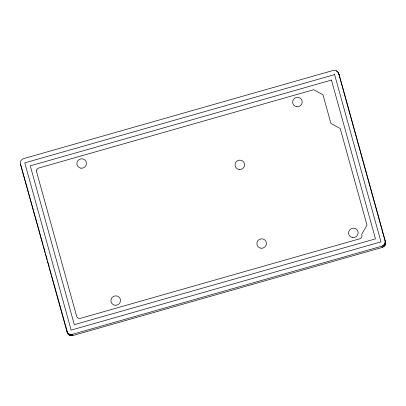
<?xml version="1.0" encoding="UTF-8"?>
<svg xmlns="http://www.w3.org/2000/svg" width="406" height="406" viewBox="0 0 406 406"><rect width="100%" height="100%" fill="white"/><g stroke="black" fill="none" stroke-linecap="round" stroke-linejoin="round"><path stroke-width="0.61" d="M385.132 242.433L385.01 240.717L338.634 73.466C338.036 71.151 335.402 69.771 333.138 70.466L23.604 158.624C21.31 159.233 19.782 161.786 20.457 164.085L66.833 331.337C67.432 333.651 70.065 335.036 72.329 334.336L381.863 246.183L384.254 244.559L385.132 242.433L385.664 243.625L384.781 245.752L382.396 247.376L72.862 335.534C70.03 336.432 67.315 334.082 66.833 331.337M385.664 243.625L385.543 241.915L339.167 74.663L338 72.71M338.183 72.415L339.167 74.663M337.858 71.943L338.386 73.136M336.538 70.837L336.894 71.634M385.01 240.717L385.543 241.915M385.167 241.859L385.7 243.052M385.02 243.001L385.553 244.194M384.832 243.549L385.365 244.747M384.573 244.072L385.106 245.265M384.254 244.559L384.781 245.752M383.868 245.001L384.401 246.193M383.426 245.386L383.959 246.584M382.939 245.721L383.472 246.914M381.863 246.183L382.396 247.376M20.457 164.085L43.163 245.244M72.329 334.336L72.862 335.534M71.172 334.514L71.705 335.706M70.588 334.488L71.116 335.681M70.01 334.387L70.542 335.579M69.456 334.214L69.989 335.407M68.929 333.971L69.462 335.163M68.441 333.661L68.974 334.854M68 333.29L68.533 334.483M67.614 332.864L68.142 334.057M67.817 333.585L51.623 275.765M43.498 246.467L45.193 252.568M45.533 253.791L47.223 259.896M47.563 261.114L49.253 267.219M49.593 268.442L51.288 274.542M36.53 170.18L36.565 171.718L76.678 316.381L77.424 317.649L78.82 318.411L80.322 318.37L359.807 238.769C361.69 238.276 362.502 236.064 361.68 234.374L367.009 225.127L340.218 128.509L330.915 123.429L322.973 94.786L313.671 89.706L38.636 168.038L37.347 168.855L36.53 170.18M334.6 74.618L24.776 162.857L71.157 330.108L380.975 241.869L334.6 74.618M331.453 80.078L30.272 165.856L74.303 324.648L375.484 238.87L331.453 80.078M352.794 237.576A4.821 4.705 -24 0 0 357.782 230.943A4.821 4.705 -24 0 0 349.525 230.111A4.821 4.705 -24 0 0 352.794 237.576M296.852 106.758A4.821 4.705 -24 0 0 301.841 100.125A4.821 4.705 -24 0 0 293.584 99.292A4.821 4.705 -24 0 0 296.852 106.758M239.261 169.525A4.821 4.705 -24 0 0 244.25 162.892A4.821 4.705 -24 0 0 235.993 162.06A4.821 4.705 -24 0 0 239.261 169.525M261.088 248.239A4.821 4.705 -24 0 0 266.077 241.606A4.821 4.705 -24 0 0 257.82 240.773A4.821 4.705 -24 0 0 261.088 248.239M81.078 168.211A4.821 4.705 -24 0 0 86.067 161.578A4.821 4.705 -24 0 0 77.81 160.746A4.821 4.705 -24 0 0 81.078 168.211M115.131 305.261A4.821 4.705 -24 0 0 120.125 298.628A4.821 4.705 -24 0 0 111.868 297.796A4.821 4.705 -24 0 0 115.131 305.261"/></g></svg>
